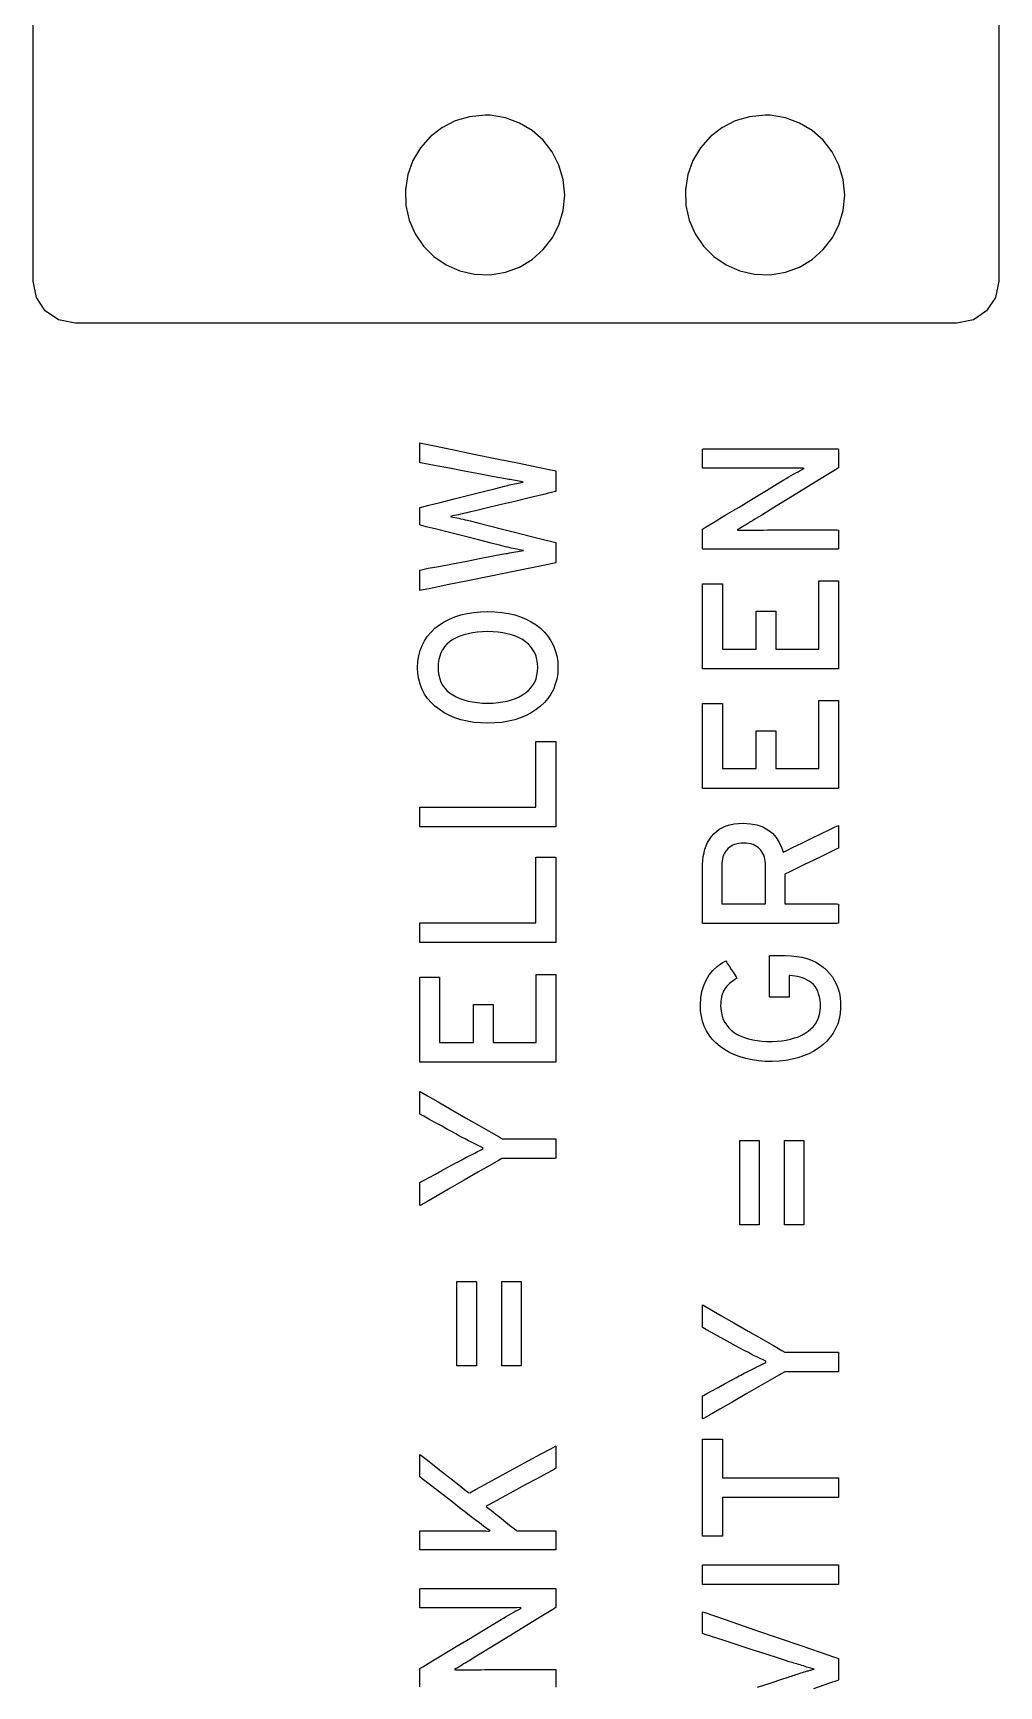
# Model space of a CAD drawing. Extents: x 1 to 47.7, y 0.2 to 35.
# Drawn here: x 33.525 to 34.215, y 13.894 to 15.074 of the extents above; entities that cross this region are included whole.
import ezdxf

# ---------------------------------------------------------------- set-up
doc = ezdxf.new("R2010")
doc.units = 0
doc.header["$MEASUREMENT"] = 0
for name, color, linetype in [('2_1__NONE__X', 7, 'CONTINUOUS'), ('2_2__PORTS_5A___5B_WPTP__2', 7, 'CONTINUOUS'), ('2_3__PORTS_5A___5B_WPTP__2', 7, 'CONTINUOUS'), ('2_4__PORTS_5A___5B_WPTP__1', 7, 'CONTINUOUS'), ('7_0_____DWG', 7, 'CONTINUOUS')]:
    doc.layers.add(name, color=color, linetype=linetype)

msp = doc.modelspace()

# ---------------------------------------------------------------- linework, layer by layer
at = {"layer": '2_1__NONE__X'}
msp.add_lwpolyline([(34.2146, 15.0894), (34.2146, 15.0507), (34.2146, 15.016), (34.2146, 14.9854), (34.2146, 14.9591), (34.2146, 14.9371), (34.2146, 14.9198), (34.2146, 14.9072), (34.2146, 14.8995), (34.2146, 14.8969), (34.2122, 14.8852), (34.2058, 14.8757), (34.1963, 14.8693), (34.1846, 14.8669), (34.1828, 14.8669), (34.1775, 14.8669), (34.169, 14.8669), (34.1575, 14.8669), (34.1265, 14.8669), (34.0862, 14.8669), (34.0385, 14.8669), (33.9853, 14.8669), (33.8696, 14.8669), (33.754, 14.8669), (33.7007, 14.8669), (33.6531, 14.8669), (33.6128, 14.8669), (33.5817, 14.8669), (33.5702, 14.8669), (33.5617, 14.8669), (33.5564, 14.8669), (33.5546, 14.8669), (33.5429, 14.8693), (33.5334, 14.8757), (33.527, 14.8852), (33.5246, 14.8969), (33.5246, 14.8995), (33.5246, 14.9072), (33.5246, 14.9198), (33.5246, 14.9371), (33.5246, 14.9591), (33.5246, 14.9854), (33.5246, 15.016), (33.5246, 15.0507), (33.5246, 15.0894)], dxfattribs=at)
at = {"layer": '2_2__PORTS_5A___5B_WPTP__2'}
for points in [[(33.8475, 15.0153), (33.8364, 15.0142), (33.8261, 15.0112), (33.8167, 15.0063), (33.8084, 14.9998), (33.8014, 14.992), (33.796, 14.9829), (33.7923, 14.9729), (33.7906, 14.962), (33.7909, 14.9509), (33.7933, 14.9403), (33.7976, 14.9306), (33.8036, 14.9219), (33.811, 14.9145), (33.8197, 14.9085), (33.8294, 14.9042), (33.84, 14.9018), (33.8512, 14.9014), (33.862, 14.9032), (33.8721, 14.9069), (33.8811, 14.9123), (33.889, 14.9193), (33.8955, 14.9275), (33.9003, 14.9369), (33.9034, 14.9473), (33.9045, 14.9583), (33.9034, 14.9693), (33.9003, 14.9797), (33.8955, 14.9891), (33.889, 14.9974), (33.8811, 15.0043), (33.8721, 15.0097), (33.862, 15.0134), (33.8512, 15.0152), (33.8475, 15.0153), (33.8475, 15.0153), (33.8475, 15.0153), (33.8475, 15.0153), (33.8475, 15.0153), (33.8475, 15.0153), (33.8475, 15.0153), (33.8475, 15.0153), (33.8475, 15.0153), (33.8475, 15.0153), (33.8475, 15.0153), (33.8475, 15.0153), (33.8475, 15.0153), (33.8475, 15.0153), (33.8475, 15.0153), (33.8475, 15.0153)], [(34.0475, 15.0153), (34.0364, 15.0142), (34.0261, 15.0112), (34.0167, 15.0063), (34.0084, 14.9998), (34.0015, 14.992), (33.996, 14.9829), (33.9923, 14.9729), (33.9906, 14.962), (33.9909, 14.9509), (33.9934, 14.9403), (33.9977, 14.9306), (34.0036, 14.9219), (34.011, 14.9145), (34.0197, 14.9085), (34.0294, 14.9042), (34.04, 14.9018), (34.0512, 14.9014), (34.062, 14.9032), (34.0721, 14.9069), (34.0811, 14.9123), (34.089, 14.9193), (34.0954, 14.9275), (34.1003, 14.9369), (34.1034, 14.9473), (34.1044, 14.9583), (34.1034, 14.9693), (34.1003, 14.9797), (34.0954, 14.9891), (34.089, 14.9974), (34.0811, 15.0043), (34.0721, 15.0097), (34.062, 15.0134), (34.0512, 15.0152), (34.0475, 15.0153), (34.0475, 15.0153), (34.0475, 15.0153), (34.0475, 15.0153), (34.0475, 15.0153), (34.0475, 15.0153), (34.0475, 15.0153), (34.0475, 15.0153), (34.0475, 15.0153), (34.0475, 15.0153), (34.0475, 15.0153), (34.0475, 15.0153), (34.0475, 15.0153), (34.0475, 15.0153), (34.0475, 15.0153), (34.0475, 15.0153)]]:
    msp.add_lwpolyline(points, close=True, dxfattribs=at)
at = {"layer": '2_3__PORTS_5A___5B_WPTP__2'}
for points in [[(33.8475, 15.0153), (33.8364, 15.0142), (33.8261, 15.0112), (33.8167, 15.0063), (33.8084, 14.9998), (33.8014, 14.992), (33.796, 14.9829), (33.7923, 14.9729), (33.7906, 14.962), (33.7909, 14.9509), (33.7933, 14.9403), (33.7976, 14.9306), (33.8036, 14.9219), (33.811, 14.9145), (33.8197, 14.9085), (33.8294, 14.9042), (33.84, 14.9018), (33.8512, 14.9014), (33.862, 14.9032), (33.8721, 14.9069), (33.8811, 14.9123), (33.889, 14.9193), (33.8955, 14.9275), (33.9003, 14.9369), (33.9034, 14.9473), (33.9045, 14.9583), (33.9034, 14.9693), (33.9003, 14.9797), (33.8955, 14.9891), (33.889, 14.9974), (33.8811, 15.0043), (33.8721, 15.0097), (33.862, 15.0134), (33.8512, 15.0152), (33.8475, 15.0153), (33.8475, 15.0153), (33.8475, 15.0153), (33.8475, 15.0153), (33.8475, 15.0153), (33.8475, 15.0153), (33.8475, 15.0153), (33.8475, 15.0153), (33.8475, 15.0153), (33.8475, 15.0153), (33.8475, 15.0153), (33.8475, 15.0153), (33.8475, 15.0153), (33.8475, 15.0153), (33.8475, 15.0153), (33.8475, 15.0153)], [(34.0475, 15.0153), (34.0364, 15.0142), (34.0261, 15.0112), (34.0167, 15.0063), (34.0084, 14.9998), (34.0015, 14.992), (33.996, 14.9829), (33.9923, 14.9729), (33.9906, 14.962), (33.9909, 14.9509), (33.9934, 14.9403), (33.9977, 14.9306), (34.0036, 14.9219), (34.011, 14.9145), (34.0197, 14.9085), (34.0294, 14.9042), (34.04, 14.9018), (34.0512, 14.9014), (34.062, 14.9032), (34.0721, 14.9069), (34.0811, 14.9123), (34.089, 14.9193), (34.0954, 14.9275), (34.1003, 14.9369), (34.1034, 14.9473), (34.1044, 14.9583), (34.1034, 14.9693), (34.1003, 14.9797), (34.0954, 14.9891), (34.089, 14.9974), (34.0811, 15.0043), (34.0721, 15.0097), (34.062, 15.0134), (34.0512, 15.0152), (34.0475, 15.0153), (34.0475, 15.0153), (34.0475, 15.0153), (34.0475, 15.0153), (34.0475, 15.0153), (34.0475, 15.0153), (34.0475, 15.0153), (34.0475, 15.0153), (34.0475, 15.0153), (34.0475, 15.0153), (34.0475, 15.0153), (34.0475, 15.0153), (34.0475, 15.0153), (34.0475, 15.0153), (34.0475, 15.0153), (34.0475, 15.0153)]]:
    msp.add_lwpolyline(points, close=True, dxfattribs=at)
at = {"layer": '2_4__PORTS_5A___5B_WPTP__1'}
for points in [[(33.8475, 15.0153), (33.8364, 15.0142), (33.8261, 15.0112), (33.8167, 15.0063), (33.8084, 14.9998), (33.8014, 14.992), (33.796, 14.9829), (33.7923, 14.9729), (33.7906, 14.962), (33.7909, 14.9509), (33.7933, 14.9403), (33.7976, 14.9306), (33.8036, 14.9219), (33.811, 14.9145), (33.8197, 14.9085), (33.8294, 14.9042), (33.84, 14.9018), (33.8512, 14.9014), (33.862, 14.9032), (33.8721, 14.9069), (33.8811, 14.9123), (33.889, 14.9193), (33.8955, 14.9275), (33.9003, 14.9369), (33.9034, 14.9473), (33.9045, 14.9583), (33.9034, 14.9693), (33.9003, 14.9797), (33.8955, 14.9891), (33.889, 14.9974), (33.8811, 15.0043), (33.8721, 15.0097), (33.862, 15.0134), (33.8512, 15.0152), (33.8475, 15.0153), (33.8475, 15.0153), (33.8475, 15.0153), (33.8475, 15.0153), (33.8475, 15.0153), (33.8475, 15.0153), (33.8475, 15.0153), (33.8475, 15.0153), (33.8475, 15.0153), (33.8475, 15.0153), (33.8475, 15.0153), (33.8475, 15.0153), (33.8475, 15.0153), (33.8475, 15.0153), (33.8475, 15.0153), (33.8475, 15.0153)], [(34.0475, 15.0153), (34.0364, 15.0142), (34.0261, 15.0112), (34.0167, 15.0063), (34.0084, 14.9998), (34.0015, 14.992), (33.996, 14.9829), (33.9923, 14.9729), (33.9906, 14.962), (33.9909, 14.9509), (33.9934, 14.9403), (33.9977, 14.9306), (34.0036, 14.9219), (34.011, 14.9145), (34.0197, 14.9085), (34.0294, 14.9042), (34.04, 14.9018), (34.0512, 14.9014), (34.062, 14.9032), (34.0721, 14.9069), (34.0811, 14.9123), (34.089, 14.9193), (34.0954, 14.9275), (34.1003, 14.9369), (34.1034, 14.9473), (34.1044, 14.9583), (34.1034, 14.9693), (34.1003, 14.9797), (34.0954, 14.9891), (34.089, 14.9974), (34.0811, 15.0043), (34.0721, 15.0097), (34.062, 15.0134), (34.0512, 15.0152), (34.0475, 15.0153), (34.0475, 15.0153), (34.0475, 15.0153), (34.0475, 15.0153), (34.0475, 15.0153), (34.0475, 15.0153), (34.0475, 15.0153), (34.0475, 15.0153), (34.0475, 15.0153), (34.0475, 15.0153), (34.0475, 15.0153), (34.0475, 15.0153), (34.0475, 15.0153), (34.0475, 15.0153), (34.0475, 15.0153), (34.0475, 15.0153)]]:
    msp.add_lwpolyline(points, close=True, dxfattribs=at)
at = {"layer": '7_0_____DWG'}
for points in [[(33.8981, 14.7614), (33.8981, 14.7609), (33.8981, 14.7595), (33.8981, 14.7575), (33.8981, 14.7551), (33.8981, 14.7526), (33.8981, 14.7502), (33.8981, 14.7483), (33.8981, 14.7471), (33.898, 14.7467), (33.8948, 14.7459), (33.8882, 14.7443), (33.8791, 14.7421), (33.8687, 14.7396), (33.8581, 14.7371), (33.8483, 14.7347), (33.8407, 14.7329), (33.8361, 14.7318), (33.8346, 14.7314), (33.833, 14.7311), (33.8314, 14.7307), (33.8299, 14.7304), (33.8284, 14.73), (33.827, 14.7297), (33.8256, 14.7294), (33.8242, 14.7292), (33.8229, 14.7289), (33.8232, 14.7286), (33.8246, 14.7284), (33.826, 14.7281), (33.8274, 14.7278), (33.8288, 14.7275), (33.8303, 14.7271), (33.8319, 14.7268), (33.8334, 14.7265), (33.835, 14.7261), (33.8369, 14.7256), (33.8424, 14.7242), (33.8507, 14.7221), (33.8608, 14.7196), (33.8715, 14.7169), (33.8816, 14.7143), (33.8902, 14.7122), (33.8961, 14.7107), (33.8981, 14.7102), (33.8981, 14.7096), (33.8981, 14.7082), (33.8981, 14.7061), (33.8981, 14.7038), (33.8981, 14.7013), (33.8981, 14.699), (33.8981, 14.6972), (33.8981, 14.696), (33.8978, 14.6957), (33.8926, 14.6946), (33.8821, 14.6925), (33.8678, 14.6896), (33.8517, 14.6863), (33.8353, 14.6829), (33.8204, 14.6799), (33.8087, 14.6775), (33.8019, 14.6761), (33.8009, 14.676), (33.8009, 14.677), (33.8009, 14.6788), (33.8009, 14.681), (33.8009, 14.6835), (33.8009, 14.6859), (33.8009, 14.6881), (33.8009, 14.6897), (33.8009, 14.6906), (33.802, 14.6908), (33.8068, 14.6918), (33.8146, 14.6932), (33.8242, 14.6951), (33.8346, 14.697), (33.8447, 14.699), (33.8534, 14.7006), (33.8596, 14.7018), (33.8623, 14.7023), (33.8636, 14.7025), (33.865, 14.7028), (33.8664, 14.7031), (33.8678, 14.7033), (33.8693, 14.7036), (33.8708, 14.7038), (33.8722, 14.704), (33.8737, 14.7043), (33.8749, 14.7045), (33.8735, 14.7048), (33.872, 14.7051), (33.8705, 14.7054), (33.8691, 14.7057), (33.8677, 14.706), (33.8662, 14.7063), (33.8648, 14.7066), (33.8634, 14.7069), (33.8622, 14.7072), (33.8587, 14.7081), (33.8519, 14.7098), (33.8428, 14.7121), (33.8325, 14.7147), (33.8221, 14.7173), (33.8128, 14.7197), (33.8055, 14.7215), (33.8014, 14.7226), (33.8009, 14.7228), (33.8009, 14.7237), (33.8009, 14.7252), (33.8009, 14.7271), (33.8009, 14.7292), (33.8009, 14.7313), (33.8009, 14.7331), (33.8009, 14.7345), (33.8009, 14.7352), (33.8022, 14.7355), (33.8073, 14.7368), (33.8154, 14.7388), (33.8254, 14.7413), (33.836, 14.744), (33.8463, 14.7466), (33.8551, 14.7488), (33.8613, 14.7504), (33.8638, 14.751), (33.8649, 14.7513), (33.8661, 14.7516), (33.8673, 14.7518), (33.8686, 14.7521), (33.8699, 14.7524), (33.8712, 14.7526), (33.8725, 14.7529), (33.8739, 14.7532), (33.8748, 14.7534), (33.8734, 14.7537), (33.8719, 14.754), (33.8705, 14.7542), (33.8692, 14.7544), (33.8679, 14.7547), (33.8667, 14.7549), (33.8655, 14.7551), (33.8644, 14.7552), (33.8634, 14.7554), (33.8596, 14.7561), (33.8525, 14.7574), (33.8431, 14.7592), (33.8326, 14.7612), (33.822, 14.7632), (33.8126, 14.7649), (33.8053, 14.7663), (33.8013, 14.7671), (33.8009, 14.7673), (33.8009, 14.7683), (33.8009, 14.7701), (33.8009, 14.7723), (33.8009, 14.7747), (33.8009, 14.777), (33.8009, 14.7791), (33.8009, 14.7806), (33.8009, 14.7813), (33.8031, 14.7809), (33.8113, 14.7792), (33.8241, 14.7766), (33.8395, 14.7734), (33.856, 14.77), (33.8718, 14.7668), (33.8853, 14.7641), (33.8946, 14.7621)], [(34.1, 14.7636), (34.0978, 14.7622), (34.0919, 14.7586), (34.0833, 14.7533), (34.0733, 14.7471), (34.0629, 14.7407), (34.0531, 14.7347), (34.0452, 14.7298), (34.0403, 14.7268), (34.0386, 14.7258), (34.0371, 14.7249), (34.0356, 14.724), (34.0342, 14.7231), (34.0328, 14.7223), (34.0315, 14.7215), (34.0301, 14.7208), (34.0289, 14.72), (34.0277, 14.7193), (34.0285, 14.719), (34.0308, 14.719), (34.0332, 14.719), (34.0357, 14.719), (34.0382, 14.7191), (34.0409, 14.7191), (34.0436, 14.7191), (34.0464, 14.7191), (34.0493, 14.7192), (34.051, 14.7192), (34.0556, 14.7192), (34.0624, 14.7192), (34.0705, 14.7192), (34.0792, 14.7192), (34.0873, 14.7192), (34.0942, 14.7192), (34.0987, 14.7192), (34.1, 14.7191), (34.1, 14.7185), (34.1, 14.7171), (34.1, 14.7151), (34.1, 14.7128), (34.1, 14.7105), (34.1, 14.7083), (34.1, 14.7066), (34.1, 14.7056), (34.0994, 14.7055), (34.0931, 14.7055), (34.0816, 14.7055), (34.0668, 14.7055), (34.0503, 14.7055), (34.0339, 14.7055), (34.0194, 14.7055), (34.0086, 14.7055), (34.0032, 14.7055), (34.0029, 14.7057), (34.0029, 14.7069), (34.0029, 14.7088), (34.0029, 14.7111), (34.0029, 14.7135), (34.0029, 14.7159), (34.0029, 14.7179), (34.0029, 14.7193), (34.0029, 14.7198), (34.005, 14.7212), (34.0108, 14.7246), (34.0191, 14.7297), (34.0289, 14.7355), (34.039, 14.7417), (34.0485, 14.7474), (34.0562, 14.752), (34.061, 14.755), (34.0627, 14.7559), (34.0645, 14.757), (34.0662, 14.758), (34.0679, 14.759), (34.0695, 14.7599), (34.0711, 14.7608), (34.0726, 14.7616), (34.074, 14.7624), (34.0754, 14.7631), (34.0746, 14.7634), (34.0722, 14.7634), (34.0697, 14.7634), (34.0672, 14.7634), (34.0646, 14.7633), (34.0619, 14.7633), (34.0591, 14.7633), (34.0563, 14.7633), (34.0534, 14.7633), (34.0517, 14.7633), (34.0472, 14.7633), (34.0404, 14.7633), (34.0322, 14.7633), (34.0236, 14.7633), (34.0155, 14.7633), (34.0087, 14.7633), (34.0042, 14.7633), (34.0029, 14.7633), (34.0029, 14.764), (34.0029, 14.7654), (34.0029, 14.7674), (34.0029, 14.7697), (34.0029, 14.772), (34.0029, 14.7741), (34.0029, 14.7758), (34.0029, 14.7768), (34.0035, 14.777), (34.0098, 14.777), (34.0213, 14.777), (34.0362, 14.777), (34.0526, 14.777), (34.069, 14.777), (34.0835, 14.777), (34.0943, 14.777), (34.0997, 14.777), (34.1, 14.7767), (34.1, 14.7757), (34.1, 14.7739), (34.1, 14.7718), (34.1, 14.7695), (34.1, 14.7673), (34.1, 14.7654), (34.1, 14.7641)], [(33.8495, 14.6609), (33.8546, 14.6607), (33.8596, 14.6603), (33.8642, 14.6595), (33.8687, 14.6585), (33.8728, 14.6572), (33.8768, 14.6556), (33.8804, 14.6537), (33.8839, 14.6515), (33.8871, 14.649), (33.8899, 14.6463), (33.8924, 14.6433), (33.8946, 14.6401), (33.8963, 14.6367), (33.8977, 14.6331), (33.8987, 14.6293), (33.8994, 14.6253), (33.8996, 14.621), (33.8994, 14.6168), (33.8987, 14.6127), (33.8977, 14.609), (33.8963, 14.6054), (33.8946, 14.602), (33.8924, 14.5989), (33.8899, 14.596), (33.8871, 14.5933), (33.8839, 14.5909), (33.8804, 14.5886), (33.8768, 14.5867), (33.8728, 14.585), (33.8687, 14.5837), (33.8642, 14.5826), (33.8596, 14.5818), (33.8546, 14.5814), (33.8495, 14.5812), (33.8443, 14.5814), (33.8394, 14.5818), (33.8347, 14.5826), (33.8302, 14.5837), (33.826, 14.585), (33.8221, 14.5867), (33.8184, 14.5886), (33.8149, 14.5909), (33.8117, 14.5933), (33.8089, 14.596), (33.8064, 14.5989), (33.8043, 14.602), (33.8026, 14.6054), (33.8012, 14.609), (33.8002, 14.6127), (33.7996, 14.6168), (33.7993, 14.621), (33.7996, 14.6253), (33.8002, 14.6293), (33.8012, 14.6331), (33.8026, 14.6367), (33.8043, 14.6401), (33.8064, 14.6433), (33.8089, 14.6463), (33.8117, 14.649), (33.8149, 14.6515), (33.8184, 14.6537), (33.8221, 14.6556), (33.826, 14.6572), (33.8302, 14.6585), (33.8347, 14.6595), (33.8394, 14.6603), (33.8443, 14.6607)], [(33.8495, 14.6466), (33.8456, 14.6465), (33.842, 14.6462), (33.8386, 14.6458), (33.8354, 14.6451), (33.8323, 14.6443), (33.8295, 14.6433), (33.8269, 14.6422), (33.8244, 14.6409), (33.8222, 14.6393), (33.8203, 14.6376), (33.8186, 14.6358), (33.8172, 14.6337), (33.816, 14.6315), (33.8151, 14.6291), (33.8144, 14.6266), (33.814, 14.6239), (33.8139, 14.621), (33.814, 14.6182), (33.8144, 14.6155), (33.8151, 14.613), (33.816, 14.6106), (33.8172, 14.6085), (33.8186, 14.6065), (33.8203, 14.6046), (33.8222, 14.6029), (33.8244, 14.6014), (33.8269, 14.6), (33.8295, 14.5988), (33.8323, 14.5978), (33.8354, 14.597), (33.8386, 14.5964), (33.842, 14.5959), (33.8456, 14.5956), (33.8495, 14.5955), (33.8532, 14.5956), (33.8568, 14.5959), (33.8602, 14.5964), (33.8634, 14.597), (33.8664, 14.5978), (33.8692, 14.5988), (33.8718, 14.6), (33.8742, 14.6014), (33.8765, 14.6029), (33.8785, 14.6046), (33.8803, 14.6065), (33.8817, 14.6085), (33.883, 14.6106), (33.8839, 14.613), (33.8846, 14.6155), (33.885, 14.6182), (33.8851, 14.621), (33.885, 14.6239), (33.8846, 14.6266), (33.8839, 14.6291), (33.883, 14.6315), (33.8817, 14.6337), (33.8803, 14.6358), (33.8785, 14.6376), (33.8765, 14.6393), (33.8742, 14.6409), (33.8718, 14.6422), (33.8692, 14.6433), (33.8664, 14.6443), (33.8634, 14.6451), (33.8602, 14.6458), (33.8568, 14.6462), (33.8532, 14.6465)], [(34.0319, 14.5099), (34.0371, 14.5095), (34.0417, 14.5086), (34.0459, 14.5072), (34.0496, 14.5052), (34.0528, 14.5027), (34.0555, 14.4997), (34.0577, 14.4961), (34.0595, 14.492), (34.0605, 14.4892), (34.063, 14.4904), (34.0676, 14.4927), (34.0737, 14.4956), (34.0805, 14.4989), (34.0873, 14.5022), (34.0932, 14.5051), (34.0977, 14.5072), (34.0999, 14.5083), (34.1, 14.508), (34.1, 14.5067), (34.1, 14.5045), (34.1, 14.5019), (34.1, 14.4991), (34.1, 14.4964), (34.1, 14.4941), (34.1, 14.4926), (34.1, 14.4921), (34.0984, 14.4913), (34.0944, 14.4893), (34.0888, 14.4866), (34.0823, 14.4835), (34.0757, 14.4803), (34.0696, 14.4773), (34.0648, 14.475), (34.062, 14.4736), (34.0616, 14.4733), (34.0616, 14.4718), (34.0616, 14.4693), (34.0616, 14.4659), (34.0616, 14.4623), (34.0616, 14.4587), (34.0616, 14.4555), (34.0616, 14.4532), (34.0616, 14.4522), (34.0626, 14.4522), (34.066, 14.4522), (34.0712, 14.4522), (34.0775, 14.4522), (34.0841, 14.4522), (34.0904, 14.4522), (34.0956, 14.4522), (34.0991, 14.4522), (34.1, 14.4521), (34.1, 14.4515), (34.1, 14.45), (34.1, 14.4479), (34.1, 14.4456), (34.1, 14.4432), (34.1, 14.4411), (34.1, 14.4394), (34.1, 14.4385), (34.0989, 14.4383), (34.0918, 14.4383), (34.0797, 14.4383), (34.0644, 14.4383), (34.0476, 14.4383), (34.0313, 14.4383), (34.0172, 14.4383), (34.0071, 14.4383), (34.0029, 14.4383), (34.0029, 14.4396), (34.0029, 14.4435), (34.0029, 14.4492), (34.0029, 14.4561), (34.0029, 14.4632), (34.0029, 14.4699), (34.0029, 14.4753), (34.0029, 14.4788), (34.0029, 14.4804), (34.003, 14.4833), (34.0033, 14.4861), (34.0039, 14.4887), (34.0046, 14.4913), (34.0054, 14.4937), (34.0065, 14.496), (34.0078, 14.4982), (34.0092, 14.5003), (34.0109, 14.5023), (34.0128, 14.504), (34.0148, 14.5055), (34.0172, 14.5068), (34.0197, 14.5079), (34.0224, 14.5087), (34.0254, 14.5094), (34.0285, 14.5097)], [(34.0323, 14.4956), (34.0305, 14.4956), (34.0288, 14.4954), (34.0273, 14.495), (34.0258, 14.4946), (34.0244, 14.4941), (34.0232, 14.4934), (34.0221, 14.4926), (34.021, 14.4917), (34.0201, 14.4907), (34.0193, 14.4896), (34.0185, 14.4884), (34.0179, 14.4871), (34.0174, 14.4858), (34.017, 14.4843), (34.0168, 14.4827), (34.0166, 14.4811), (34.0166, 14.4796), (34.0166, 14.4782), (34.0166, 14.4752), (34.0166, 14.471), (34.0166, 14.4662), (34.0166, 14.4614), (34.0166, 14.4571), (34.0166, 14.4539), (34.0166, 14.4523), (34.0172, 14.4522), (34.0199, 14.4522), (34.0242, 14.4522), (34.0295, 14.4522), (34.035, 14.4522), (34.0402, 14.4522), (34.0445, 14.4522), (34.0473, 14.4522), (34.0479, 14.4523), (34.0479, 14.4539), (34.0479, 14.4571), (34.0479, 14.4614), (34.0479, 14.4662), (34.0479, 14.471), (34.0479, 14.4752), (34.0479, 14.4782), (34.0479, 14.4796), (34.0479, 14.4811), (34.0477, 14.4827), (34.0474, 14.4842), (34.0471, 14.4857), (34.0466, 14.487), (34.046, 14.4883), (34.0453, 14.4895), (34.0445, 14.4906), (34.0436, 14.4916), (34.0426, 14.4925), (34.0415, 14.4933), (34.0403, 14.494), (34.0389, 14.4946), (34.0374, 14.495), (34.0358, 14.4953), (34.0341, 14.4956)], [(34.062, 14.4153), (34.0662, 14.4152), (34.0701, 14.4148), (34.0738, 14.4141), (34.0773, 14.4132), (34.0806, 14.4121), (34.0837, 14.4106), (34.0865, 14.409), (34.0891, 14.4071), (34.0915, 14.4049), (34.0936, 14.4026), (34.0956, 14.4001), (34.0972, 14.3974), (34.0986, 14.3946), (34.0997, 14.3917), (34.1006, 14.3885), (34.1012, 14.3852), (34.1015, 14.3818), (34.1015, 14.378), (34.1012, 14.3739), (34.1004, 14.3701), (34.0994, 14.3666), (34.0979, 14.3632), (34.0962, 14.36), (34.094, 14.357), (34.0916, 14.3542), (34.0887, 14.3517), (34.0856, 14.3493), (34.0823, 14.3471), (34.0788, 14.3453), (34.075, 14.3437), (34.071, 14.3423), (34.0668, 14.3413), (34.0623, 14.3405), (34.0576, 14.34), (34.0526, 14.3398), (34.0476, 14.3398), (34.0428, 14.3402), (34.0382, 14.3409), (34.0338, 14.3418), (34.0297, 14.343), (34.0257, 14.3445), (34.022, 14.3462), (34.0186, 14.3482), (34.0154, 14.3505), (34.0124, 14.353), (34.0098, 14.3557), (34.0076, 14.3585), (34.0057, 14.3616), (34.0041, 14.3649), (34.0029, 14.3684), (34.002, 14.3721), (34.0015, 14.376), (34.0013, 14.3803), (34.0016, 14.3852), (34.0024, 14.3898), (34.0037, 14.394), (34.0054, 14.3979), (34.0076, 14.4015), (34.0102, 14.4047), (34.0133, 14.4075), (34.0168, 14.4101), (34.0195, 14.4115), (34.02, 14.4108), (34.0208, 14.4094), (34.022, 14.4076), (34.0233, 14.4055), (34.0247, 14.4034), (34.0259, 14.4016), (34.0268, 14.4001), (34.0273, 14.3993), (34.0267, 14.3988), (34.0254, 14.3979), (34.0242, 14.3971), (34.0231, 14.3962), (34.022, 14.3953), (34.0211, 14.3944), (34.0202, 14.3935), (34.0194, 14.3925), (34.0187, 14.3915), (34.018, 14.3905), (34.0175, 14.3893), (34.0171, 14.3882), (34.0167, 14.3869), (34.0164, 14.3856), (34.0161, 14.3842), (34.016, 14.3828), (34.0159, 14.3813), (34.0158, 14.3797), (34.0159, 14.3771), (34.0163, 14.3745), (34.0169, 14.372), (34.0177, 14.3697), (34.0188, 14.3676), (34.0201, 14.3656), (34.0217, 14.3638), (34.0234, 14.3621), (34.0255, 14.3605), (34.0277, 14.3591), (34.0302, 14.3579), (34.0328, 14.3569), (34.0356, 14.356), (34.0387, 14.3553), (34.0418, 14.3547), (34.0452, 14.3543), (34.0488, 14.3541), (34.0525, 14.3541), (34.0561, 14.3542), (34.0595, 14.3545), (34.0627, 14.355), (34.0658, 14.3557), (34.0686, 14.3565), (34.0713, 14.3574), (34.0738, 14.3586), (34.0762, 14.3599), (34.0783, 14.3614), (34.0803, 14.363), (34.082, 14.3648), (34.0835, 14.3667), (34.0847, 14.3688), (34.0857, 14.371), (34.0864, 14.3734), (34.0869, 14.3759), (34.0871, 14.3786), (34.087, 14.3812), (34.0868, 14.3836), (34.0864, 14.3859), (34.0858, 14.388), (34.0851, 14.3899), (34.0842, 14.3916), (34.0832, 14.3932), (34.082, 14.3947), (34.0806, 14.3959), (34.0791, 14.397), (34.0776, 14.3979), (34.076, 14.3988), (34.0743, 14.3994), (34.0726, 14.4), (34.0708, 14.4004), (34.069, 14.4007), (34.0671, 14.4009), (34.0652, 14.401), (34.0652, 14.401), (34.0651, 14.401), (34.0651, 14.401), (34.065, 14.401), (34.0649, 14.401), (34.0649, 14.401), (34.0648, 14.401), (34.0648, 14.401), (34.0648, 14.4009), (34.0648, 14.4001), (34.0648, 14.3985), (34.0648, 14.3963), (34.0648, 14.3937), (34.0648, 14.3911), (34.0648, 14.3888), (34.0648, 14.3869), (34.0648, 14.3858), (34.0647, 14.3856), (34.0638, 14.3856), (34.0622, 14.3856), (34.0601, 14.3856), (34.0577, 14.3856), (34.0554, 14.3856), (34.0533, 14.3856), (34.0517, 14.3856), (34.0509, 14.3856), (34.0508, 14.386), (34.0508, 14.3882), (34.0508, 14.3919), (34.0508, 14.3965), (34.0508, 14.4015), (34.0508, 14.4065), (34.0508, 14.4107), (34.0508, 14.4139), (34.0508, 14.4153), (34.0511, 14.4153), (34.052, 14.4153), (34.0535, 14.4153), (34.0553, 14.4153), (34.0572, 14.4153), (34.059, 14.4153), (34.0605, 14.4153), (34.0616, 14.4153)], [(33.8597, 14.2846), (33.8611, 14.2846), (33.8649, 14.2846), (33.8704, 14.2846), (33.8768, 14.2846), (33.8834, 14.2846), (33.8895, 14.2846), (33.8945, 14.2846), (33.8975, 14.2846), (33.8981, 14.2845), (33.8981, 14.2837), (33.8981, 14.282), (33.8981, 14.2799), (33.8981, 14.2774), (33.8981, 14.2751), (33.8981, 14.2729), (33.8981, 14.2713), (33.8981, 14.2706), (33.8973, 14.2705), (33.8941, 14.2705), (33.889, 14.2705), (33.8828, 14.2705), (33.8761, 14.2705), (33.8698, 14.2705), (33.8644, 14.2705), (33.8608, 14.2705), (33.8596, 14.2705), (33.8571, 14.269), (33.851, 14.2655), (33.8424, 14.2606), (33.8326, 14.255), (33.8225, 14.2492), (33.8132, 14.2438), (33.8059, 14.2396), (33.8016, 14.2372), (33.8009, 14.2369), (33.8009, 14.238), (33.8009, 14.24), (33.8009, 14.2426), (33.8009, 14.2454), (33.8009, 14.2482), (33.8009, 14.2507), (33.8009, 14.2525), (33.8009, 14.2533), (33.8016, 14.2537), (33.804, 14.255), (33.8076, 14.257), (33.812, 14.2594), (33.8166, 14.2619), (33.821, 14.2643), (33.8246, 14.2663), (33.827, 14.2676), (33.8282, 14.2682), (33.8308, 14.2696), (33.8332, 14.2709), (33.8356, 14.2721), (33.8379, 14.2732), (33.8401, 14.2743), (33.8422, 14.2754), (33.8442, 14.2764), (33.8461, 14.2773), (33.846, 14.2781), (33.8441, 14.279), (33.8422, 14.28), (33.8401, 14.281), (33.8379, 14.2821), (33.8356, 14.2832), (33.8332, 14.2845), (33.8307, 14.2858), (33.8281, 14.2872), (33.827, 14.2878), (33.8245, 14.2892), (33.8207, 14.2912), (33.8163, 14.2937), (33.8116, 14.2962), (33.8073, 14.2986), (33.8037, 14.3006), (33.8014, 14.3018), (33.8009, 14.3021), (33.8009, 14.303), (33.8009, 14.3049), (33.8009, 14.3073), (33.8009, 14.3101), (33.8009, 14.3129), (33.8009, 14.3154), (33.8009, 14.3173), (33.8009, 14.3183), (33.8018, 14.3178), (33.8064, 14.3152), (33.814, 14.3109), (33.8234, 14.3055), (33.8335, 14.2996), (33.8433, 14.294), (33.8517, 14.2892), (33.8575, 14.2859)], [(34.0616, 14.1323), (34.0631, 14.1323), (34.0669, 14.1323), (34.0723, 14.1323), (34.0787, 14.1323), (34.0853, 14.1323), (34.0915, 14.1323), (34.0964, 14.1323), (34.0994, 14.1323), (34.1, 14.1322), (34.1, 14.1313), (34.1, 14.1297), (34.1, 14.1275), (34.1, 14.1251), (34.1, 14.1227), (34.1, 14.1206), (34.1, 14.119), (34.1, 14.1182), (34.0993, 14.1182), (34.096, 14.1182), (34.091, 14.1182), (34.0847, 14.1182), (34.0781, 14.1182), (34.0717, 14.1182), (34.0664, 14.1182), (34.0628, 14.1182), (34.0616, 14.1182), (34.059, 14.1167), (34.0529, 14.1132), (34.0444, 14.1083), (34.0345, 14.1026), (34.0244, 14.0968), (34.0152, 14.0915), (34.0078, 14.0873), (34.0035, 14.0848), (34.0029, 14.0846), (34.0029, 14.0857), (34.0029, 14.0877), (34.0029, 14.0903), (34.0029, 14.0931), (34.0029, 14.0959), (34.0029, 14.0983), (34.0029, 14.1001), (34.0029, 14.101), (34.0035, 14.1013), (34.0059, 14.1026), (34.0096, 14.1046), (34.0139, 14.107), (34.0186, 14.1096), (34.023, 14.112), (34.0266, 14.1139), (34.029, 14.1152), (34.0301, 14.1159), (34.0327, 14.1172), (34.0352, 14.1185), (34.0376, 14.1197), (34.0399, 14.1209), (34.0421, 14.122), (34.0442, 14.123), (34.0462, 14.124), (34.0481, 14.1249), (34.048, 14.1258), (34.0461, 14.1267), (34.0441, 14.1276), (34.042, 14.1286), (34.0398, 14.1297), (34.0376, 14.1309), (34.0352, 14.1322), (34.0327, 14.1335), (34.03, 14.1349), (34.029, 14.1354), (34.0264, 14.1368), (34.0227, 14.1389), (34.0182, 14.1413), (34.0136, 14.1439), (34.0092, 14.1463), (34.0057, 14.1482), (34.0034, 14.1495), (34.0029, 14.1498), (34.0029, 14.1507), (34.0029, 14.1525), (34.0029, 14.155), (34.0029, 14.1578), (34.0029, 14.1606), (34.0029, 14.163), (34.0029, 14.1649), (34.0029, 14.166), (34.0038, 14.1655), (34.0084, 14.1629), (34.0159, 14.1585), (34.0253, 14.1531), (34.0355, 14.1473), (34.0453, 14.1417), (34.0536, 14.1369), (34.0595, 14.1335)], [(33.8981, 14.0493), (33.8963, 14.0483), (33.8914, 14.0456), (33.8844, 14.0418), (33.8762, 14.0374), (33.8677, 14.0328), (33.8598, 14.0284), (33.8533, 14.0249), (33.8492, 14.0227), (33.8483, 14.0221), (33.8495, 14.0212), (33.852, 14.0192), (33.8552, 14.0166), (33.8589, 14.0137), (33.8626, 14.0107), (33.8659, 14.008), (33.8685, 14.006), (33.8699, 14.0048), (33.8704, 14.0047), (33.8724, 14.0047), (33.8759, 14.0047), (33.8803, 14.0047), (33.8851, 14.0047), (33.8898, 14.0047), (33.8938, 14.0047), (33.8968, 14.0047), (33.8981, 14.0047), (33.8981, 14.0043), (33.8981, 14.0031), (33.8981, 14.0013), (33.8981, 13.999), (33.8981, 13.9967), (33.8981, 13.9945), (33.8981, 13.9926), (33.8981, 13.9914), (33.898, 13.991), (33.8935, 13.991), (33.8833, 13.991), (33.8693, 13.991), (33.8531, 13.991), (33.8365, 13.991), (33.8213, 13.991), (33.8092, 13.991), (33.8021, 13.991), (33.8009, 13.9911), (33.8009, 13.992), (33.8009, 13.9936), (33.8009, 13.9957), (33.8009, 13.9981), (33.8009, 14.0004), (33.8009, 14.0024), (33.8009, 14.0039), (33.8009, 14.0047), (33.8015, 14.0047), (33.8043, 14.0047), (33.8086, 14.0047), (33.8139, 14.0047), (33.8196, 14.0047), (33.8251, 14.0047), (33.8298, 14.0047), (33.833, 14.0047), (33.8342, 14.0047), (33.8363, 14.0047), (33.8383, 14.0047), (33.8403, 14.0047), (33.8423, 14.0047), (33.8443, 14.0046), (33.8463, 14.0046), (33.8482, 14.0046), (33.8501, 14.0045), (33.8511, 14.0047), (33.8496, 14.0058), (33.8481, 14.0069), (33.8465, 14.008), (33.8449, 14.0093), (33.8432, 14.0105), (33.8414, 14.0119), (33.8396, 14.0133), (33.8377, 14.0147), (33.8364, 14.0157), (33.8338, 14.0178), (33.8293, 14.0212), (33.8237, 14.0256), (33.8176, 14.0303), (33.8116, 14.035), (33.8064, 14.039), (33.8026, 14.0419), (33.8009, 14.0432), (33.8009, 14.0437), (33.8009, 14.0451), (33.8009, 14.0473), (33.8009, 14.0499), (33.8009, 14.0526), (33.8009, 14.0552), (33.8009, 14.0574), (33.8009, 14.0588), (33.8009, 14.0592), (33.8026, 14.058), (33.8063, 14.0551), (33.8114, 14.0511), (33.8172, 14.0465), (33.8233, 14.0418), (33.8288, 14.0374), (33.8331, 14.034), (33.8357, 14.032), (33.8366, 14.0319), (33.8406, 14.0341), (33.8479, 14.038), (33.8574, 14.0432), (33.8679, 14.0489), (33.8783, 14.0546), (33.8875, 14.0596), (33.8944, 14.0633), (33.8979, 14.0652), (33.8981, 14.065), (33.8981, 14.0637), (33.8981, 14.0616), (33.8981, 14.059), (33.8981, 14.0563), (33.8981, 14.0537), (33.8981, 14.0514), (33.8981, 14.0498)]]:
    msp.add_lwpolyline(points, close=True, dxfattribs=at)
for points in [[(34.1, 14.6201), (34.0029, 14.6201), (34.0029, 14.6807), (34.017, 14.6807), (34.017, 14.6342), (34.0411, 14.6342), (34.0411, 14.6612), (34.0552, 14.6612), (34.0552, 14.6342), (34.0859, 14.6342), (34.0859, 14.6828), (34.1, 14.6828), (34.1, 14.6201)], [(34.1, 14.5347), (34.0029, 14.5347), (34.0029, 14.5954), (34.017, 14.5954), (34.017, 14.5488), (34.0411, 14.5488), (34.0411, 14.5758), (34.0552, 14.5758), (34.0552, 14.5488), (34.0859, 14.5488), (34.0859, 14.5974), (34.1, 14.5974), (34.1, 14.5347)], [(33.8981, 14.5072), (33.8009, 14.5072), (33.8009, 14.5213), (33.8838, 14.5213), (33.8838, 14.5682), (33.8981, 14.5682), (33.8981, 14.5072)], [(33.8981, 14.4246), (33.8009, 14.4246), (33.8009, 14.4387), (33.8838, 14.4387), (33.8838, 14.4856), (33.8981, 14.4856), (33.8981, 14.4246)], [(33.8981, 14.3392), (33.8009, 14.3392), (33.8009, 14.3999), (33.815, 14.3999), (33.815, 14.3533), (33.8392, 14.3533), (33.8392, 14.3804), (33.8533, 14.3804), (33.8533, 14.3533), (33.884, 14.3533), (33.884, 14.4019), (33.8981, 14.4019), (33.8981, 14.3392)], [(34.0432, 14.2232), (34.0294, 14.2232), (34.0294, 14.2834), (34.0432, 14.2834), (34.0432, 14.2232)], [(34.0752, 14.2232), (34.0613, 14.2232), (34.0613, 14.2834), (34.0752, 14.2834), (34.0752, 14.2232)], [(33.8413, 14.1225), (33.8274, 14.1225), (33.8274, 14.1827), (33.8413, 14.1827), (33.8413, 14.1225)], [(33.8732, 14.1225), (33.8594, 14.1225), (33.8594, 14.1827), (33.8732, 14.1827), (33.8732, 14.1225)], [(34.0171, 14.0425), (34.1, 14.0425), (34.1, 14.0284), (34.0171, 14.0284), (34.0171, 14.0009), (34.0029, 14.0009), (34.0029, 14.07), (34.0171, 14.07), (34.0171, 14.0425)], [(34.1, 13.9663), (34.0029, 13.9663), (34.0029, 13.9804), (34.1, 13.9804), (34.1, 13.9663)], [(33.8009, 13.8933), (33.8009, 13.8952), (33.8009, 13.8975), (33.8009, 13.9), (33.8009, 13.9023), (33.8009, 13.9043), (33.8009, 13.9057), (33.8009, 13.9063), (33.8031, 13.9076), (33.8088, 13.9111), (33.8172, 13.9161), (33.8269, 13.922), (33.8371, 13.9281), (33.8465, 13.9338), (33.8542, 13.9384), (33.8591, 13.9414), (33.8607, 13.9424), (33.8625, 13.9434), (33.8643, 13.9444), (33.866, 13.9454), (33.8676, 13.9463), (33.8691, 13.9472), (33.8706, 13.948), (33.8721, 13.9488), (33.8734, 13.9496), (33.8727, 13.9499), (33.8702, 13.9498), (33.8678, 13.9498), (33.8652, 13.9498), (33.8626, 13.9498), (33.8599, 13.9498), (33.8572, 13.9497), (33.8544, 13.9497), (33.8515, 13.9497), (33.8497, 13.9497), (33.8452, 13.9497), (33.8384, 13.9497), (33.8303, 13.9497), (33.8217, 13.9497), (33.8135, 13.9497), (33.8068, 13.9497), (33.8023, 13.9497), (33.8009, 13.9498), (33.8009, 13.9504), (33.8009, 13.9518), (33.8009, 13.9538), (33.8009, 13.9561), (33.8009, 13.9584), (33.8009, 13.9606), (33.8009, 13.9623), (33.8009, 13.9633), (33.8016, 13.9634), (33.8079, 13.9634), (33.8193, 13.9634), (33.8342, 13.9634), (33.8507, 13.9634), (33.8671, 13.9634), (33.8815, 13.9634), (33.8924, 13.9634), (33.8978, 13.9634), (33.8981, 13.9632), (33.8981, 13.9621), (33.8981, 13.9603), (33.8981, 13.9582), (33.8981, 13.9559), (33.8981, 13.9537), (33.8981, 13.9518), (33.8981, 13.9505), (33.8981, 13.95), (33.8959, 13.9486), (33.8899, 13.945), (33.8814, 13.9397), (33.8713, 13.9335), (33.8609, 13.9271), (33.8512, 13.9211), (33.8433, 13.9163), (33.8383, 13.9132), (33.8367, 13.9122), (33.8352, 13.9113), (33.8337, 13.9104), (33.8322, 13.9096), (33.8308, 13.9087), (33.8295, 13.9079), (33.8282, 13.9072), (33.8269, 13.9064), (33.8257, 13.9057), (33.8265, 13.9054), (33.8288, 13.9054), (33.8312, 13.9055), (33.8337, 13.9055), (33.8363, 13.9055), (33.8389, 13.9055), (33.8416, 13.9055), (33.8444, 13.9055), (33.8473, 13.9056), (33.8491, 13.9056), (33.8536, 13.9056), (33.8604, 13.9056), (33.8686, 13.9056), (33.8772, 13.9056), (33.8854, 13.9056), (33.8922, 13.9056), (33.8967, 13.9056), (33.8981, 13.9056), (33.8981, 13.9049), (33.8981, 13.9035), (33.8981, 13.9015), (33.8981, 13.8992), (33.8981, 13.8969), (33.8981, 13.8948), (33.8981, 13.8931)], [(34.0421, 13.893), (34.0519, 13.8962), (34.0596, 13.8988), (34.0641, 13.9002), (34.0653, 13.9006), (34.0663, 13.901), (34.0674, 13.9013), (34.0685, 13.9017), (34.0696, 13.9021), (34.0707, 13.9024), (34.0718, 13.9028), (34.073, 13.9032), (34.0742, 13.9036), (34.0754, 13.9039), (34.0765, 13.9043), (34.0776, 13.9046), (34.0786, 13.9048), (34.0796, 13.9051), (34.0805, 13.9053), (34.0813, 13.9056), (34.082, 13.9058), (34.0825, 13.9059), (34.0818, 13.9061), (34.081, 13.9063), (34.0801, 13.9066), (34.0792, 13.9068), (34.0782, 13.9071), (34.0772, 13.9074), (34.0761, 13.9078), (34.0749, 13.9082), (34.0737, 13.9085), (34.0725, 13.9089), (34.0714, 13.9092), (34.0702, 13.9096), (34.0691, 13.9099), (34.068, 13.9103), (34.0669, 13.9106), (34.0658, 13.9109), (34.0648, 13.9112), (34.0628, 13.9119), (34.057, 13.9138), (34.0484, 13.9165), (34.0382, 13.9198), (34.0275, 13.9233), (34.0175, 13.9265), (34.0093, 13.9292), (34.0041, 13.9309), (34.0029, 13.9313), (34.0029, 13.9322), (34.0029, 13.9339), (34.0029, 13.9363), (34.0029, 13.9389), (34.0029, 13.9416), (34.0029, 13.944), (34.0029, 13.9458), (34.0029, 13.9468), (34.0044, 13.9463), (34.012, 13.9437), (34.0245, 13.9394), (34.04, 13.9341), (34.0568, 13.9283), (34.073, 13.9228), (34.0868, 13.918), (34.0964, 13.9147), (34.1, 13.9135), (34.1, 13.9129), (34.1, 13.9114), (34.1, 13.9092), (34.1, 13.9067), (34.1, 13.904), (34.1, 13.9015), (34.1, 13.8996), (34.1, 13.8983), (34.0995, 13.8979), (34.0935, 13.8958), (34.0822, 13.8919)]]:
    msp.add_lwpolyline(points, dxfattribs=at)

doc.saveas('drawing.dxf')
